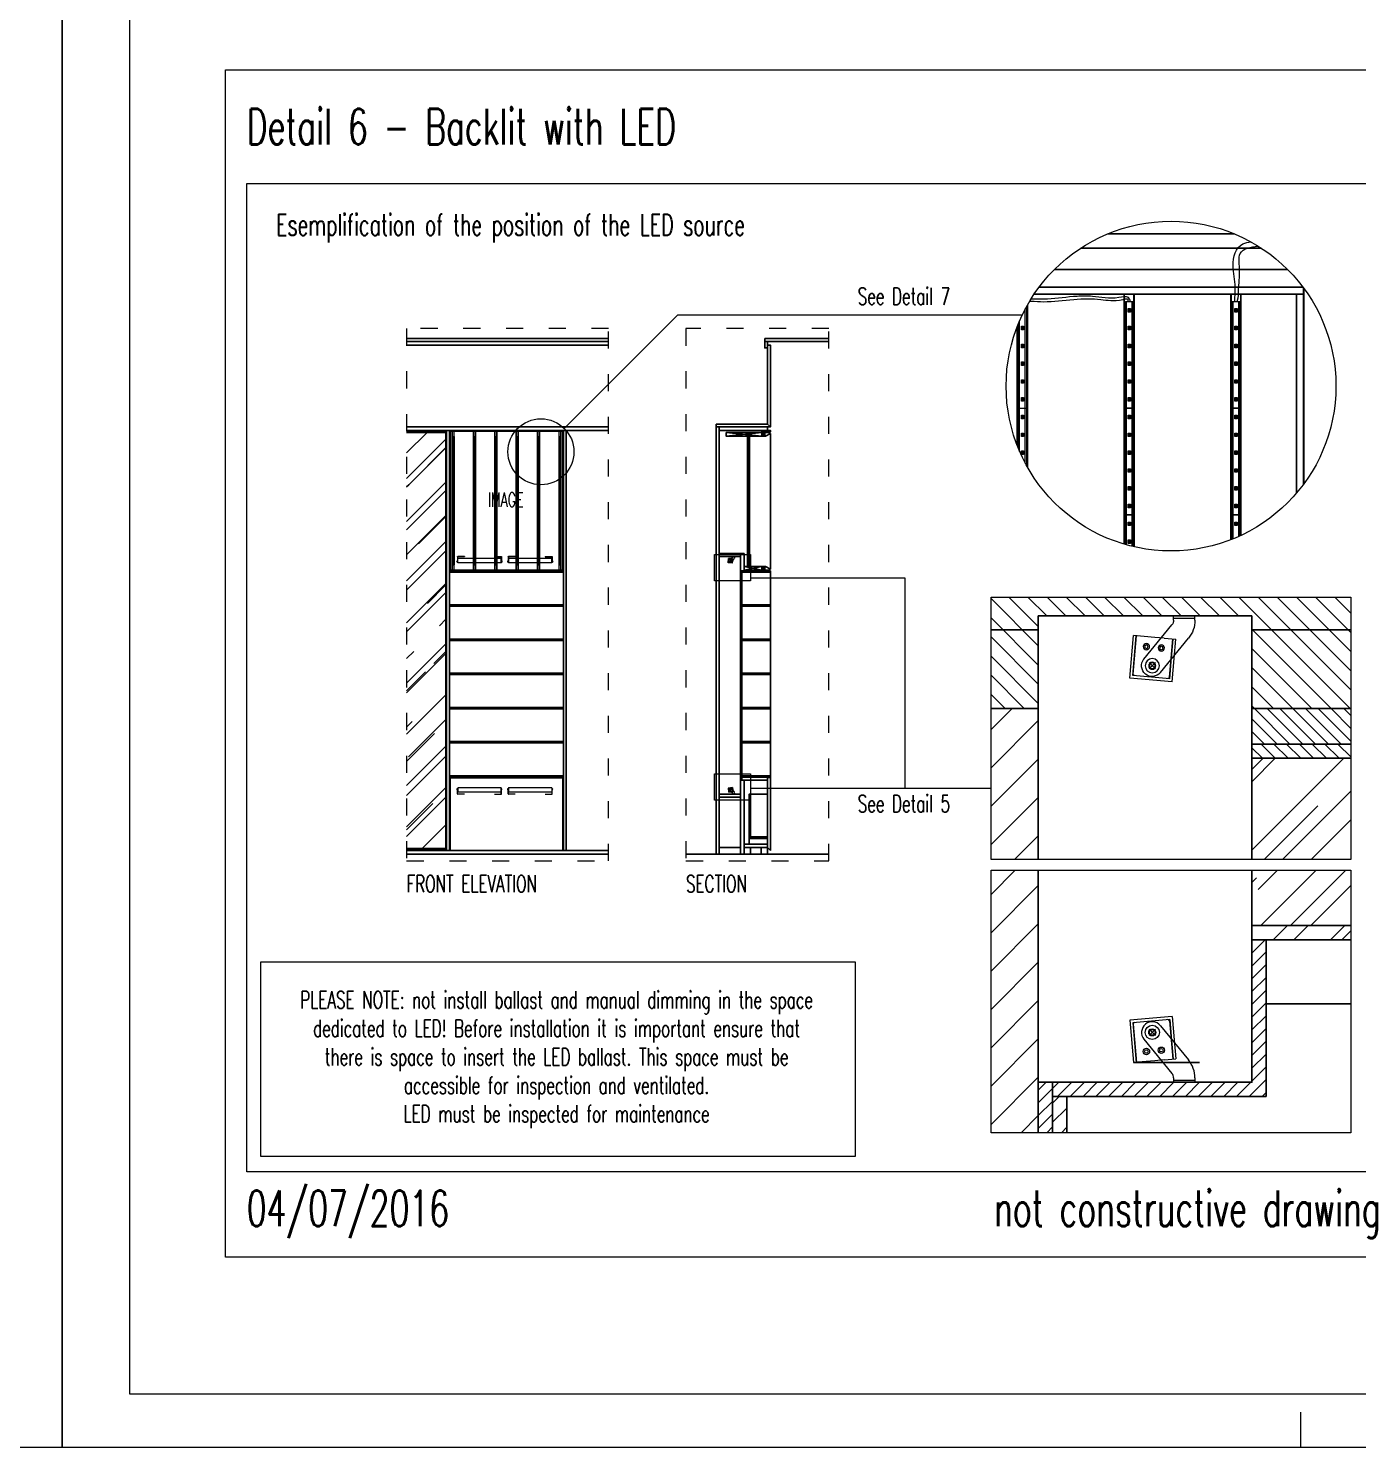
# Model space of a CAD drawing. Header units: millimetres. Extents: x 1734 to 22014, y 983 to 3953.
# Drawn here: x 13080 to 14014, y 983 to 1980 of the extents above; entities that cross this region are included whole.
import ezdxf

# ---------------------------------------------------------------- set-up
doc = ezdxf.new("R2010")
doc.units = ezdxf.units.MM
doc.linetypes.add('ACAD_ISO03W100', pattern=[30, 12, -18])
doc.linetypes.add('HIDDEN', pattern=[0.375, 0.25, -0.125])
for name, color, linetype in [('1', 7, 'Continuous'), ('LD_base', 144, 'Continuous'), ('LD_beam', 240, 'Continuous')]:
    doc.layers.add(name, color=color, linetype=linetype)
doc.layers.add('LD_light', color=240, linetype='Continuous', lineweight=5)
doc.layers.add('LD_text', color=7, linetype='Continuous', lineweight=9)
doc.styles.add('SIMPLEX', font='SIMPLEX.SHX', dxfattribs={"width": 0.65})

# ---------------------------------------------------------------- blocks, each defined once
blk = doc.blocks.new('a2')
at = {"layer": 'LD_text'}
blk.add_line((-615, -2100), (-615, -2075), dxfattribs=at)
for points in [[(-1485, -2100), (-1485, 0), (1485, 0), (1485, -2100)], [(-1437.5, -2062.5), (-1437.5, -37.5), (1437.5, -37.5), (1437.5, -2062.5)]]:
    blk.add_lwpolyline(points, close=True, dxfattribs=at)
blk = doc.blocks.new('linearesiriobracketside')
at = {"layer": 'LD_light'}
for p, q in [((1.5, 1), (-1.5, 1)), ((-1.5, 1), (-1.5, -2)), ((1.5, 1), (1.5, -0.651)), ((1.3, 0.8), (-1.3, 0.8)), ((-1.3, 0.8), (-1.3, -2)), ((-1.275, 0.7), (-1.275, -2)), ((1.275, 0.7), (1.275, -0.375)), ((1.3, 0.8), (1.3, -0.406)), ((0, -2), (-1.5, -2)), ((0.665, -2), (0, -2))]:
    blk.add_line(p, q, dxfattribs=at)
at = {"layer": 'LD_light', "color": 253}
for p, q in [((1.275, -0.375), (1.275, -2)), ((1.3, -0.406), (1.3, -2)), ((1.5, -0.651), (1.5, -2)), ((0.665, -2), (1.5, -2))]:
    blk.add_line(p, q, dxfattribs=at)
at = {"layer": 'LD_light'}
for radius in [0.225, 0.125]:
    blk.add_circle((-0.525, -1.3), radius, dxfattribs=at)
at = {"layer": 'LD_light', "color": 253}
for radius in [0.225, 0.125]:
    blk.add_circle((0.525, -1.3), radius, dxfattribs=at)
at = {"layer": 'LD_light'}
for centre, start, end in [((-1.175, 0.7), 90, 180), ((1.175, 0.7), 0, 90)]:
    blk.add_arc(centre, 0.1, start, end, dxfattribs=at)
blk = doc.blocks.new('brachetsiriobracketside')
at = {"layer": 'LD_light'}
for p, q in [((-2.831, 3.026), (-0.863, 0.616)), ((-1.669, 3.974), (0.299, 1.565)), ((-0.75, 0.3), (-0.75, 0)), ((-0.75, 0.15), (0.75, 0.15)), ((-0.75, 0), (0.75, 0)), ((0.75, 0.3), (0.75, 0))]:
    blk.add_line(p, q, dxfattribs=at)
at = {"layer": 'LD_light', "color": 253}
for p, q in [((-2.025, 3.725), (-2.475, 3.275)), ((-2.475, 3.725), (-2.025, 3.275))]:
    blk.add_line(p, q, dxfattribs=at)
at = {"layer": 'LD_light'}
for radius in [0.5, 0.25, 0.2]:
    blk.add_circle((-2.25, 3.5), radius, dxfattribs=at)
for centre, radius, start, end in [((-2.25, 3.5), 0.75, 39.24513, 219.24513), ((-1.25, 0.3), 2, 0, 39.24513), ((-1.25, 0.3), 0.5, 0, 39.24513)]:
    blk.add_arc(centre, radius, start, end, dxfattribs=at)
blk = doc.blocks.new('*U90')
at = {"layer": 'LD_light'}
for p, q in [((-0.74, 31), (-0.74, 128.5)), ((-0.65, 31), (-0.65, 128.5)), ((0.65, 31), (0.65, 128.5)), ((0.74, 31), (0.74, 128.5))]:
    blk.add_line(p, q, dxfattribs=at)
blk = doc.blocks.new('*U91')
at = {"layer": '1', "color": 0, "linetype": 'ByBlock', "lineweight": -2}
for p in [(0, 0), (15, 0), (30, 0), (45, 0), (60, 0), (75, 0)]:
    blk.add_blockref('*U90', p, dxfattribs=at)
blk = doc.blocks.new('modulo di protect')
at = {"layer": 'LD_light'}
h = blk.add_hatch(color=256, dxfattribs=at)
h.dxf.hatch_style = 1
h.paths.add_polyline_path([(-13.5, 0.15), (-14, 0.15), (-14, -0.15), (-13.5, -0.15)])
h = blk.add_hatch(color=256, dxfattribs=at)
h.dxf.hatch_style = 1
h.paths.add_polyline_path([(-11, 0.15), (-11.5, 0.15), (-11.5, -0.15), (-11, -0.15)])
h = blk.add_hatch(color=256, dxfattribs=at)
h.dxf.hatch_style = 1
h.paths.add_polyline_path([(-8.5, 0.15), (-9, 0.15), (-9, -0.15), (-8.5, -0.15)])
h = blk.add_hatch(color=256, dxfattribs=at)
h.dxf.hatch_style = 1
h.paths.add_polyline_path([(-6, 0.15), (-6.5, 0.15), (-6.5, -0.15), (-6, -0.15)])
h = blk.add_hatch(color=256, dxfattribs=at)
h.dxf.hatch_style = 1
h.paths.add_polyline_path([(-3.5, 0.15), (-4, 0.15), (-4, -0.15), (-3.5, -0.15)])
h = blk.add_hatch(color=256, dxfattribs=at)
h.dxf.hatch_style = 1
h.paths.add_polyline_path([(-1, 0.15), (-1.5, 0.15), (-1.5, -0.15), (-1, -0.15)])
for p, q in [((-15, 0.55), (0, 0.55)), ((-15, 0.55), (-15, -0.55)), ((-15, 0.4), (0, 0.4)), ((-15, -0.4), (0, -0.4))]:
    blk.add_line(p, q, dxfattribs=at)
for points in [[(-15, 0.55), (0, 0.55), (0, -0.55), (-15, -0.55)], [(-14, 0.15), (-13.5, 0.15), (-13.5, -0.15), (-14, -0.15)], [(-11.5, 0.15), (-11, 0.15), (-11, -0.15), (-11.5, -0.15)], [(-9, 0.15), (-8.5, 0.15), (-8.5, -0.15), (-9, -0.15)], [(-6.5, 0.15), (-6, 0.15), (-6, -0.15), (-6.5, -0.15)], [(-4, 0.15), (-3.5, 0.15), (-3.5, -0.15), (-4, -0.15)], [(-1.5, 0.15), (-1, 0.15), (-1, -0.15), (-1.5, -0.15)]]:
    blk.add_lwpolyline(points, close=True, dxfattribs=at)
blk = doc.blocks.new('*U92')
at = {"layer": 'LD_beam', "rotation": 90}
blk.add_blockref('modulo di protect', (0, 7.5), dxfattribs=at)
blk = doc.blocks.new('*U93')
at = {"layer": 'LD_light', "color": 0, "linetype": 'ByBlock', "lineweight": -2}
for p in [(0, 0), (15, 0), (30, 0), (45, 0), (60, 0), (75, 0), (0, -15), (15, -15), (30, -15), (45, -15), (60, -15), (75, -15), (0, -30), (15, -30), (30, -30), (45, -30), (60, -30), (75, -30), (0, -45), (15, -45), (30, -45), (45, -45), (60, -45), (75, -45), (0, -60), (15, -60), (30, -60), (45, -60), (60, -60), (75, -60), (0, -75), (15, -75), (30, -75), (45, -75), (60, -75), (75, -75)]:
    blk.add_blockref('*U92', p, dxfattribs=at)
blk = doc.blocks.new('siriobracket30side')
at = {"layer": 'LD_light'}
for p, q in [((-315.25, 31), (-315.25, 39)), ((-313.25, 39), (-315.25, 39)), ((-313.25, 31), (-315.25, 31)), ((-313.25, 3), (-313.25, 42.5)), ((-311.75, 42.5), (-313.25, 42.5)), ((-313.25, 31), (-313.25, 39)), ((-311.75, 2.821), (-311.75, 42.5)), ((-310.25, 40), (-311.75, 40)), ((-310.25, 30), (-311.75, 30)), ((-310.25, 45), (-310.25, 35)), ((-6.25, 45), (-310.25, 45)), ((-310.25, 35), (-310.25, 15)), ((-6.25, 15), (-310.25, 15)), ((-263.25, 1.5), (-310.25, 1.5)), ((-263.25, 0), (-263.25, 1.5)), ((-53.25, 0), (-53.25, 1.5)), ((-53.25, 1.5), (-6.25, 1.5)), ((-6.25, 45), (-6.25, 35)), ((-6.25, 45), (-6.25, 45)), ((-6.25, 40), (-4.75, 40)), ((-6.25, 35), (-6.25, 15)), ((-6.25, 30), (-4.75, 30)), ((-6.25, 15), (-6.25, 15)), ((-4.75, 2.821), (-4.75, 42.5)), ((-4.75, 42.5), (-3.25, 42.5)), ((-3.25, 3), (-3.25, 42.5)), ((-3.25, 39), (-1.25, 39)), ((-3.25, 31), (-3.25, 39)), ((-3.25, 31), (-1.25, 31)), ((-1.25, 31), (-1.25, 39)), ((-263.25, 0), (-310.25, 0)), ((-53.25, 0), (-6.25, 0))]:
    blk.add_line(p, q, dxfattribs=at)
for centre, radius, start, end in [((-309.475, 35), 7.025, 145.2919507, 214.7080493), ((-310.25, 3), 3, 180, 270), ((-310.25, 3), 1.5, 180, 270), ((-6.25, 3), 1.5, 270, 0), ((-6.25, 3), 3, 270, 0), ((-7.025, 35), 7.025, 325.2919507, 34.7080493)]:
    blk.add_arc(centre, radius, start, end, dxfattribs=at)

msp = doc.modelspace()

# ---------------------------------------------------------------- hatches: boundary and pattern name
at = {"layer": 'LD_base'}
h = msp.add_hatch(dxfattribs=at)
h.set_pattern_fill('AR-RROOF', color=151, angle=44.999971, style=0)
h.set_pattern_definition([(44.99997, (5497.898, -10890.015), (21.552644, 57.47363), [381, -50.8, 127, -25.4]), (44.99997, (5512.805, -10857.147), (-41.84799, 5.92699), [76.2, -8.382, 152.4, -19.05]), (44.99997, (5491.612, -10865.768), (81.361174, 105.428166), [203.2, -35.56, 101.6, -25.4])])
h.paths.add_polyline_path([(13345.622, 1695.806), (13345.622, 1403.406), (13373.233, 1403.406), (13373.233, 1695.807)])
h = msp.add_hatch(dxfattribs=at)
h.set_pattern_fill('ANSI31', color=253, scale=3, angle=90, style=0)
h.set_pattern_definition([(135, (15822.634, -56.472), (-6.735192, -6.735192), [])])
h.paths.add_polyline_path([(13756.096, 1580.082), (13756.096, 1501.839), (13789.281, 1501.839), (13789.281, 1566.854), (13939.276, 1566.854), (13939.276, 1501.839), (14008.874, 1501.839), (14008.874, 1580.082)])
h = msp.add_hatch(dxfattribs=at)
h.set_pattern_fill('ANSI31', color=253, scale=6)
h.set_pattern_definition([(45, (15822.634, -56.472), (-13.47038, 13.47038), [])])
h.paths.add_polyline_path([(13756.096, 1501.854), (13756.096, 1395.724), (13789.281, 1395.724), (13789.281, 1501.854)])
h = msp.add_hatch(dxfattribs=at)
h.set_pattern_fill('ANSI31', color=253, scale=2, angle=-90.000029, style=0)
h.set_pattern_definition([(314.99997, (15822.634, -56.4717), (4.49013, 4.490126), [])])
h.paths.add_polyline_path([(14008.874, 1476.851), (14008.874, 1501.854), (13939.276, 1501.854), (13939.276, 1476.854)])
h = msp.add_hatch(dxfattribs=at)
h.set_pattern_fill('ANSI31', color=253, scale=2, angle=-90.000029, style=0)
h.set_pattern_definition([(315, (14014.247, 1031.1126), (4.49013, 4.49013), [])])
h.paths.add_polyline_path([(14008.881, 1466.854), (14008.881, 1476.854), (13939.276, 1476.854), (13939.276, 1466.854)])
h = msp.add_hatch(dxfattribs=at)
h.set_pattern_fill('AR-RROOF', color=151, scale=2, angle=44.999971, style=0)
h.set_pattern_definition([(45, (14014.247, 1031.113), (43.105, 114.947), [762, -101.6, 254, -50.8]), (45, (14044.06, 1096.85), (-83.696, 11.854), [152.4, -16.764, 304.8, -38.1]), (45, (14001.675, 1079.606), (162.7223, 210.8563), [406.4, -71.12, 203.2, -50.8])])
h.paths.add_polyline_path([(14008.874, 1395.724), (14008.874, 1466.852), (13939.276, 1466.854), (13939.276, 1395.724)])
h = msp.add_hatch(dxfattribs=at)
h.set_pattern_fill('ANSI31', color=253, scale=6)
h.set_pattern_definition([(45, (15822.634, 2440.983), (-13.47038, 13.47038), [])])
h.paths.add_polyline_path([(13756.096, 1203.869), (13789.281, 1203.869), (13789.281, 1388.226), (13756.096, 1388.226)])
h = msp.add_hatch(dxfattribs=at)
h.set_pattern_fill('AR-RROOF', color=151, scale=2, angle=44.999971, style=0)
h.set_pattern_definition([(45, (14014.247, 1095.453), (43.105, 114.947), [762, -101.6, 254, -50.8]), (45, (14044.06, 1161.19), (-83.696, 11.854), [152.4, -16.764, 304.8, -38.1]), (45, (14001.675, 1143.946), (162.7223, 210.8563), [406.4, -71.12, 203.2, -50.8])])
h.paths.add_polyline_path([(14008.874, 1349.294), (14008.874, 1388.226), (13939.276, 1388.226), (13939.276, 1349.294)])
h = msp.add_hatch(dxfattribs=at)
h.set_pattern_fill('AR-RROOF', color=151, scale=2, angle=44.999971, style=0)
h.set_pattern_definition([(44.99997, (48554.764, -36563.28), (43.105287, 114.947257), [762, -101.6, 254, -50.8]), (44.99997, (48584.58, -36497.54), (-83.69598, 11.85398), [152.4, -16.764, 304.8, -38.1]), (44.99997, (48542.19, -36514.785), (162.722347, 210.856332), [406.4, -71.12, 203.2, -50.8])])
h.paths.add_polyline_path([(14008.874, 1339.294), (14008.874, 1349.294), (13939.269, 1349.294), (13939.269, 1339.294)])
h = msp.add_hatch(dxfattribs=at)
h.set_pattern_fill('ANSI31', color=253, scale=2)
h.set_pattern_definition([(45, (15822.634, 2440.9835), (-4.490128, 4.490128), [])])
h.paths.add_polyline_path([(13949.269, 1339.294), (13949.269, 1229.295), (13799.276, 1229.295), (13799.276, 1239.295), (13939.269, 1239.295), (13939.269, 1339.294)])
h.paths.add_polyline_path([(13789.276, 1203.869), (13799.276, 1203.869), (13799.276, 1239.295), (13789.276, 1239.295)])
h = msp.add_hatch(dxfattribs=at)
h.set_pattern_fill('ANSI31', color=253, scale=3, angle=-0.000029, style=0)
h.set_pattern_definition([(44.99997, (46599.8965, -9861.266), (-6.7351887, 6.7351955), [])])
h.paths.add_polyline_path([(13799.276, 1203.869), (13809.276, 1203.869), (13809.276, 1229.295), (13799.276, 1229.295), (13799.276, 1239.295)])
at = {"layer": 'LD_light'}
h = msp.add_hatch(color=256, dxfattribs=at)
h.dxf.hatch_style = 1
h.paths.add_polyline_path([(13777.4, 1770.267), (13777.4, 1767.767), (13778.9, 1767.767), (13778.9, 1770.267)])
h = msp.add_hatch(color=256, dxfattribs=at)
h.dxf.hatch_style = 1
h.paths.add_polyline_path([(13777.4, 1757.767), (13777.4, 1755.267), (13778.9, 1755.267), (13778.9, 1757.767)])
h = msp.add_hatch(color=256, dxfattribs=at)
h.dxf.hatch_style = 1
h.paths.add_polyline_path([(13777.4, 1745.267), (13777.4, 1742.767), (13778.9, 1742.767), (13778.9, 1745.267)])
h = msp.add_hatch(color=256, dxfattribs=at)
h.dxf.hatch_style = 1
h.paths.add_polyline_path([(13777.4, 1732.767), (13777.4, 1730.267), (13778.9, 1730.267), (13778.9, 1732.767)])
h = msp.add_hatch(color=256, dxfattribs=at)
h.dxf.hatch_style = 1
h.paths.add_polyline_path([(13777.4, 1720.267), (13777.4, 1717.767), (13778.9, 1717.767), (13778.9, 1720.267)])
h = msp.add_hatch(color=256, dxfattribs=at)
h.dxf.hatch_style = 1
h.paths.add_polyline_path([(13777.4, 1707.767), (13777.4, 1705.267), (13778.9, 1705.267), (13778.9, 1707.767)])
h = msp.add_hatch(color=256, dxfattribs=at)
h.dxf.hatch_style = 1
h.paths.add_polyline_path([(13777.4, 1695.267), (13777.4, 1692.767), (13778.9, 1692.767), (13778.9, 1695.267)])
h = msp.add_hatch(color=256, dxfattribs=at)
h.dxf.hatch_style = 1
h.paths.add_polyline_path([(13777.4, 1682.767), (13777.4, 1680.267), (13778.9, 1680.267), (13778.9, 1682.767)])
h = msp.add_hatch(color=256, dxfattribs=at)
h.dxf.hatch_style = 1
h.paths.add_polyline_path([(13852.4, 1632.767), (13852.4, 1630.267), (13853.9, 1630.267), (13853.9, 1632.767)])
h = msp.add_hatch(color=256, dxfattribs=at)
h.dxf.hatch_style = 1
h.paths.add_polyline_path([(13927.4, 1632.767), (13927.4, 1630.267), (13928.9, 1630.267), (13928.9, 1632.767)])
h = msp.add_hatch(color=256, dxfattribs=at)
h.dxf.hatch_style = 1
h.paths.add_polyline_path([(13852.4, 1620.267), (13852.4, 1617.767), (13853.9, 1617.767), (13853.9, 1620.267)])

# ---------------------------------------------------------------- linework, layer by layer
at = {"layer": 'LD_base'}
for p, q in [((13838.123, 1835.264), (13926.847, 1835.264)), ((13819.18, 1825.264), (13945.79, 1825.264)), ((13800.682, 1810.264), (13964.288, 1810.264)), ((13975.647, 1797.082), (13975.647, 1659.495)), ((13345.622, 1761.606), (13487.426, 1761.606)), ((13487.426, 1759.606, 0), (13345.622, 1759.606, 0)), ((13487.426, 1757.106, 0), (13345.622, 1757.106, 0)), ((13597.104, 1759.607, 0), (13597.104, 1761.608, 0)), ((13597.104, 1761.606), (13642.191, 1761.606)), ((13597.104, 1759.606), (13642.191, 1759.606)), ((13487.426, 1699.606, 0), (13345.622, 1699.606, 0)), ((13487.426, 1697.106, 0), (13345.622, 1697.106, 0)), ((13599.104, 1701.606, 0), (13563.104, 1701.606, 0)), ((13563.104, 1699.605, 0), (13563.104, 1701.57, -0.001)), ((13601.104, 1699.606), (13563.104, 1699.606, 0)), ((13570.104, 1693.105, 0), (13595.104, 1695.605, 0)), ((13570.104, 1695.605, 0), (13595.104, 1693.105, 0)), ((13595.104, 1693.105, 0), (13597.104, 1695.605, 0)), ((13595.104, 1695.605, 0), (13597.104, 1693.105, 0)), ((13601.104, 1695.605, 0), (13595.104, 1695.605, 0)), ((13455.734, 1598.605, 0), (13455.734, 1597.605, 0)), ((13582.602, 1601.606, 0), (13595.103, 1599.106, 0)), ((13582.602, 1599.106, 0), (13595.103, 1601.606, 0)), ((13595.103, 1601.606, 0), (13597.103, 1599.106, 0)), ((13595.103, 1599.106, 0), (13597.103, 1601.606, 0)), ((13601.103, 1599.106, 0), (13595.103, 1599.106, 0)), ((13601.103, 1597.606, 0), (13601.104, 1454.605, 0)), ((13939.276, 1566.854), (13789.281, 1566.854)), ((13789.281, 1566.854), (13789.281, 1395.724)), ((13580.104, 1451.605, 0), (13599.104, 1451.605, 0)), ((13582.604, 1406.605, 0), (13582.604, 1399.605, 0)), ((13487.426, 1402.106), (13345.622, 1402.106)), ((13487.426, 1399.606), (13345.622, 1399.606)), ((13642.191, 1399.606), (13541.83, 1399.606)), ((13949.269, 1294.294), (14008.874, 1294.294))]:
    msp.add_line(p, q, dxfattribs=at)
at = {"layer": 'LD_base', "color": 253}
msp.add_line((13856.076, 1253.063), (13902.382, 1253.063), dxfattribs=at)
at = {"layer": 'LD_base'}
for points in [[(13975.647, 1797.082), (13975.647, 1792.769), (13786.287, 1792.769)], [(13789.834, 1797.769), (13975.136, 1797.769)], [(13975.581, 1659.406), (13975.58, 1797.172)], [(13970.647, 1653.194), (13970.647, 1792.769), (13975.647, 1792.769), (13975.647, 1659.495)], [(13599.104, 1759.607), (13597.104, 1759.607), (13597.104, 1755.107), (13599.104, 1755.107)], [(13599.104, 1757.107), (13601.104, 1757.107), (13601.104, 1699.606), (13599.104, 1701.606), (13599.104, 1759.607)], [(13599.105, 1759.607), (13599.105, 1757.107)], [(13601.104, 1597.606), (13581.103, 1597.606), (13581.103, 1598.606)], [(13601.103, 1598.606), (13601.103, 1597.606)], [(13939.276, 1395.724), (13939.276, 1566.854)], [(13789.281, 1557.144), (13756.096, 1557.144)], [(14008.874, 1557.143), (13939.276, 1557.143)], [(13789.281, 1501.854), (13756.096, 1501.854)], [(13939.276, 1501.854), (14008.874, 1501.851)], [(14008.874, 1466.852), (13939.276, 1466.854), (13939.276, 1501.854)], [(13939.276, 1501.839), (14008.874, 1501.839)], [(13939.276, 1476.854), (14008.874, 1476.852)], [(14008.874, 1476.851), (13939.276, 1476.854)], [(13789.281, 1203.869), (13789.281, 1388.226)], [(13939.269, 1349.297), (13939.276, 1349.297), (13939.276, 1388.226)], [(14008.874, 1349.294), (13939.269, 1349.294), (13939.269, 1388.226)], [(13939.269, 1349.294), (13939.269, 1339.294), (14008.874, 1339.294)], [(13949.269, 1339.294), (13949.269, 1229.295), (13799.276, 1229.295), (13799.276, 1239.295), (13939.269, 1239.295), (13939.269, 1339.294), (13949.269, 1339.294)], [(13789.276, 1203.869), (13789.276, 1239.295), (13799.276, 1239.295), (13799.276, 1203.869)], [(13799.276, 1203.869), (13799.276, 1229.295), (13809.276, 1229.295), (13809.276, 1203.869)]]:
    msp.add_lwpolyline(points, dxfattribs=at)
at = {"layer": 'LD_base', "elevation": 0}
for points in [[(13373.733, 1697.105), (13345.622, 1697.105)], [(13345.622, 1696.305), (13373.733, 1696.305)], [(13345.622, 1695.806), (13373.233, 1695.807), (13373.233, 1403.406), (13345.622, 1403.406)], [(13375.733, 1697.107), (13373.733, 1697.107), (13373.733, 1402.106), (13375.733, 1402.106), (13375.733, 1697.107)], [(13375.733, 1697.107), (13455.733, 1697.105)], [(13455.733, 1696.605), (13375.733, 1696.607)], [(13597.104, 1693.105), (13597.104, 1695.605)], [(13601.104, 1695.105), (13597.604, 1693.105)], [(13595.104, 1693.105), (13597.604, 1693.105)], [(13582.604, 1598.606), (13582.603, 1610.606), (13580.103, 1610.606), (13580.104, 1598.606)], [(13375.734, 1598.606), (13455.734, 1598.605)], [(13375.734, 1598.606), (13455.734, 1598.605)], [(13455.734, 1597.605), (13375.734, 1597.606), (13375.734, 1598.606)], [(13455.734, 1597.605), (13375.734, 1597.606)], [(13601.104, 1598.606), (13580.103, 1598.606), (13580.104, 1451.605)], [(13581.104, 1451.605), (13581.103, 1598.606)], [(13581.104, 1597.606), (13581.104, 1598.606)], [(13595.103, 1601.606), (13597.603, 1601.606)], [(13597.103, 1601.606), (13597.103, 1599.106)], [(13597.603, 1601.606), (13601.103, 1599.606)], [(13601.104, 1598.606), (13601.104, 1597.606)], [(13375.733, 1574.606), (13455.733, 1574.604)], [(13375.733, 1574.606), (13455.733, 1574.605)], [(13455.733, 1573.604), (13375.733, 1573.606), (13375.733, 1574.606)], [(13455.733, 1573.605), (13375.733, 1573.606)], [(13375.733, 1502.606), (13455.733, 1502.604), (13455.733, 1501.604), (13375.733, 1501.606)], [(13375.733, 1478.606), (13455.733, 1478.604), (13455.733, 1477.604), (13375.733, 1477.606)], [(13375.733, 1454.606), (13455.733, 1454.605)], [(13455.733, 1453.611), (13375.733, 1453.606)], [(13587.104, 1399.605), (13580.104, 1399.605), (13580.104, 1451.605)], [(13581.104, 1453.605), (13601.104, 1453.605), (13601.104, 1454.605), (13581.104, 1454.605)], [(13581.104, 1451.605), (13581.104, 1454.605)], [(13581.104, 1453.605), (13599.104, 1453.605), (13599.104, 1451.605)], [(13582.604, 1451.605), (13582.604, 1399.605)], [(13601.104, 1402.106), (13599.104, 1404.105), (13599.104, 1453.406), (13601.104, 1453.405), (13601.104, 1402.105)], [(13599.104, 1441.605), (13586.104, 1441.605), (13586.104, 1411.605), (13587.104, 1411.605), (13587.104, 1441.605)], [(13582.604, 1404.105), (13599.104, 1404.105), (13599.104, 1406.605), (13582.604, 1406.605)], [(13586.104, 1410.605), (13599.104, 1410.605), (13599.104, 1411.605), (13586.104, 1411.605)], [(13586.104, 1410.605), (13599.104, 1410.605), (13599.104, 1406.605), (13586.104, 1406.605), (13586.104, 1411.605)], [(13373.733, 1402.906), (13345.622, 1402.906)], [(13345.622, 1402.106), (13373.733, 1402.106)], [(13565.104, 1399.605), (13580.104, 1399.605), (13580.104, 1404.105), (13565.104, 1404.105)], [(13587.104, 1399.605), (13587.104, 1404.105), (13582.604, 1404.105)]]:
    msp.add_lwpolyline(points, dxfattribs=at)
for points in [[(13455.233, 1696.605), (13376.233, 1696.607), (13376.233, 1599.107), (13455.233, 1599.105)], [(13455.733, 1402.105), (13457.733, 1402.105), (13457.733, 1697.105), (13455.733, 1697.105)], [(13565.104, 1399.605), (13563.104, 1399.605), (13563.104, 1699.605), (13565.104, 1699.605)], [(13565.104, 1697.105), (13599.104, 1697.105), (13599.104, 1699.606), (13565.104, 1699.605)], [(13570.104, 1695.605), (13595.104, 1695.605), (13595.104, 1693.105), (13570.104, 1693.105)], [(13595.104, 1696.105), (13601.104, 1696.105), (13601.104, 1697.105), (13595.104, 1697.105)], [(13586.104, 1693.105), (13585.104, 1693.105), (13585.104, 1601.606), (13586.104, 1601.606)], [(13565.104, 1608.606), (13580.103, 1608.606), (13580.103, 1610.606), (13565.104, 1610.606)], [(13582.602, 1599.106), (13595.103, 1599.106), (13595.103, 1601.606), (13582.602, 1601.606)], [(13455.734, 1574.605), (13375.734, 1574.606), (13375.733, 1453.606), (13455.733, 1453.604)], [(13601.104, 1573.606), (13581.104, 1573.606), (13581.104, 1574.606), (13601.104, 1574.606)], [(13455.733, 1549.604), (13375.734, 1549.606), (13375.734, 1550.606), (13455.733, 1550.604)], [(13455.733, 1525.604), (13375.734, 1525.606), (13375.734, 1526.606), (13455.733, 1526.604)], [(13601.104, 1525.606), (13581.104, 1525.606), (13581.104, 1526.606), (13601.104, 1526.606)], [(13601.104, 1477.606), (13581.104, 1477.606), (13581.104, 1478.606), (13601.104, 1478.606)], [(13376.233, 1402.106), (13455.233, 1402.104), (13455.233, 1453.111), (13376.233, 1453.112)], [(13565.104, 1439.605), (13580.104, 1439.605), (13580.104, 1441.605), (13565.104, 1441.605)], [(13594.604, 1399.605), (13599.104, 1399.605), (13599.104, 1404.105), (13594.604, 1404.105)]]:
    msp.add_lwpolyline(points, close=True, dxfattribs=at)
at = {"layer": 'LD_base', "linetype": 'HIDDEN', "elevation": 0}
msp.add_lwpolyline([(13601.104, 1695.105), (13601.103, 1599.606)], dxfattribs=at)
at = {"layer": 'LD_base'}
for points in [[(13601.104, 1549.606), (13581.104, 1549.606), (13581.104, 1550.606), (13601.104, 1550.606)], [(13601.104, 1501.606), (13581.104, 1501.606), (13581.104, 1502.606), (13601.104, 1502.606)]]:
    msp.add_lwpolyline(points, close=True, dxfattribs=at)
at = {"layer": 'LD_light'}
for p, q in [((13781.395, 1671.785), (13781.395, 1784.792)), ((13781.825, 1671.023), (13781.825, 1785.554)), ((13849.475, 1617.283), (13849.475, 1792.768)), ((13849.905, 1617.157), (13849.905, 1792.768)), ((13856.395, 1615.456), (13856.395, 1792.768)), ((13856.825, 1615.358), (13856.825, 1792.768)), ((13924.475, 1620.36), (13924.475, 1792.768)), ((13924.905, 1620.528), (13924.905, 1792.768)), ((13931.395, 1623.315), (13931.395, 1792.768)), ((13931.825, 1623.516), (13931.825, 1792.768)), ((13780.15, 1674.073), (13780.15, 1782.504)), ((13780.9, 1783.896), (13780.9, 1672.68)), ((13774.475, 1686.508), (13774.475, 1770.069)), ((13774.905, 1685.414), (13774.905, 1771.163)), ((13775.4, 1684.191), (13775.4, 1772.386)), ((13776.15, 1682.412), (13776.15, 1774.165)), ((13851.15, 1616.799), (13851.15, 1637.767)), ((13855.15, 1615.752), (13855.15, 1637.767)), ((13926.15, 1621.027), (13926.15, 1637.767)), ((13930.15, 1622.743), (13930.15, 1637.767))]:
    msp.add_line(p, q, dxfattribs=at)
for points in [[(13777.4, 1767.767), (13777.4, 1770.267), (13778.9, 1770.267), (13778.9, 1767.767)], [(13777.4, 1755.267), (13777.4, 1757.767), (13778.9, 1757.767), (13778.9, 1755.267)], [(13777.4, 1742.767), (13777.4, 1745.267), (13778.9, 1745.267), (13778.9, 1742.767)], [(13777.4, 1730.267), (13777.4, 1732.767), (13778.9, 1732.767), (13778.9, 1730.267)], [(13777.4, 1717.767), (13777.4, 1720.267), (13778.9, 1720.267), (13778.9, 1717.767)], [(13777.4, 1705.267), (13777.4, 1707.767), (13778.9, 1707.767), (13778.9, 1705.267)], [(13777.4, 1692.767), (13777.4, 1695.267), (13778.9, 1695.267), (13778.9, 1692.767)], [(13777.4, 1680.267), (13777.4, 1682.767), (13778.9, 1682.767), (13778.9, 1680.267)], [(13852.4, 1630.267), (13852.4, 1632.767), (13853.9, 1632.767), (13853.9, 1630.267)], [(13927.4, 1630.267), (13927.4, 1632.767), (13928.9, 1632.767), (13928.9, 1630.267)], [(13852.4, 1617.767), (13852.4, 1620.267), (13853.9, 1620.267), (13853.9, 1617.767)]]:
    msp.add_lwpolyline(points, close=True, dxfattribs=at)
for points in [[(13775.4, 1712.767), (13780.9, 1712.767)], [(13850.4, 1617.013), (13850.4, 1637.767), (13855.9, 1637.767), (13855.9, 1615.572)], [(13925.4, 1620.724), (13925.4, 1637.767), (13930.9, 1637.767), (13930.9, 1623.085)]]:
    msp.add_lwpolyline(points, dxfattribs=at)
at = {"layer": 'LD_light', "elevation": 0}
msp.add_lwpolyline([(13586.104, 1693.105), (13586.404, 1693.105), (13586.404, 1601.606), (13586.104, 1601.606)], close=True, dxfattribs=at)
at = {"layer": 'LD_light'}
for points, knots in [([(13927.235, 1787.767), (13927.581, 1795.638), (13927.598, 1801.823), (13924.657, 1814.104), (13928.412, 1827.567), (13936.536, 1829.333), (13938.668, 1829.556)], [0, 0, 0, 0, 6.9900751, 39.4487393, 80.9071984, 93.9479068, 93.9479068, 93.9479068, 93.9479068]), ([(13929.017, 1787.767), (13929.964, 1791.608), (13929.422, 1794.963), (13931.562, 1810.264), (13928.353, 1823.734), (13938.14, 1826.281), (13943.648, 1826.628)], [0, 0, 0, 0, 11.0262375, 32.0802082, 57.7123708, 87.3835233, 87.3835233, 87.3835233, 87.3835233]), ([(13852.334, 1787.767), (13852.385, 1788.217), (13852.593, 1790.049), (13842.84, 1787.103), (13832.9, 1789.736), (13813.068, 1789.328), (13797.176, 1786.897), (13787.196, 1787.56), (13784.304, 1787.772), (13784.303, 1787.772), (13784.303, 1787.772), (13784.303, 1787.772), (13783.925, 1787.8), (13783.547, 1787.828), (13783.17, 1787.856)], [0, 0, 0, 0, 2.396751, 9.7441706, 40.7965283, 78.7579909, 121.2760748, 138.6077525, 138.6077525, 138.6077525, 138.6085847, 138.6085847, 138.6085847, 140.8723181, 140.8723181, 140.8723181, 140.8723181]), ([(13854.067, 1787.767), (13853.643, 1788.794), (13852.297, 1792.057), (13840.876, 1788.543), (13830.096, 1791.75), (13813.038, 1791.415), (13798.82, 1789.232), (13787.98, 1789.249), (13784.064, 1789.323)], [0, 0, 0, 0, 6.0946273, 19.3663899, 56.7331541, 78.2630383, 119.8394218, 143.2906146, 143.2906146, 143.2906146, 143.2906146])]:
    msp.add_open_spline(points, degree=3, knots=knots, dxfattribs=at)
at = {"layer": 'LD_text'}
for p, q in [((13456.351, 1698.519, 0), (13536.1, 1778.268, 0)), ((13536.1, 1778.268, 0), (13778.016, 1778.268)), ((13587.063, 1593.599, 0), (13695.44, 1593.599, 0)), ((13695.44, 1593.599, 0), (13695.44, 1445.526, 0)), ((13756.096, 1445.526), (13587.063, 1445.526, 0))]:
    msp.add_line(p, q, dxfattribs=at)
for points in [[(13218.32, 1950.548), (14044.809, 1950.548), (14044.809, 1116.52), (13218.32, 1116.52)], [(13233.32, 1870.548), (14029.809, 1870.548), (14029.809, 1176.469), (13233.32, 1176.469)], [(14008.874, 1395.724), (13756.096, 1395.724), (13756.096, 1580.082), (14008.874, 1580.082)], [(14008.874, 1203.869), (13756.096, 1203.869), (13756.096, 1388.226), (14008.874, 1388.226)], [(13243.173, 1323.947), (13660.671, 1323.947), (13660.671, 1187.045), (13243.173, 1187.045)]]:
    msp.add_lwpolyline(points, close=True, dxfattribs=at)
at = {"layer": 'LD_text', "linetype": 'ACAD_ISO03W100'}
for points in [[(13487.426, 1768.684), (13345.622, 1768.684), (13345.622, 1394.715), (13487.426, 1394.715)], [(13642.191, 1768.684), (13541.83, 1768.684), (13541.83, 1394.715), (13642.191, 1394.715)]]:
    msp.add_lwpolyline(points, close=True, dxfattribs=at)
at = {"layer": 'LD_text', "elevation": 0}
for points in [[(13587.063, 1591.493), (13561.785, 1591.493), (13561.785, 1609.929), (13587.063, 1609.929)], [(13587.063, 1437.48), (13561.785, 1437.48), (13561.785, 1455.916), (13587.063, 1455.916)]]:
    msp.add_lwpolyline(points, close=True, dxfattribs=at)
at = {"layer": 'LD_text'}
for centre, radius in [((13882.485, 1728.288), 115.809), ((13439.973, 1682.141, 0), 23.162)]:
    msp.add_circle(centre, radius, dxfattribs=at)

# ---------------------------------------------------------------- block references
at = {"layer": '1'}
msp.add_blockref('*U91', (13378.388, 1568.107, 0), dxfattribs=at)
at = {"layer": 'LD_beam', "xscale": 5.000000000000001, "yscale": 5.000000000000001, "zscale": 5.000000000000001, "rotation": 90}
for p in [(13853.15, 1787.767), (13928.15, 1787.767), (13853.15, 1712.767), (13928.15, 1712.767)]:
    msp.add_blockref('modulo di protect', p, dxfattribs=at)
at = {"layer": 'LD_light'}
for name, p in [('*U93', (13378.388, 1685.28, 0)), ('brachetsiriobracketside', (13575.354, 1441.605, 0))]:
    msp.add_blockref(name, p, dxfattribs=at)
for name, p, xscale, yscale, zscale, rotation in [('siriobracket30side', (13412.576, 1608.606, 0), -0.1, 0.1, 0.1, 180), ('siriobracket30side', (13448.28, 1608.606, 0), -0.1, 0.1, 0.1, 180), ('brachetsiriobracketside', (13891.776, 1566.854), -10, 10, 10, 180), ('linearesiriobracketside', (13869.276, 1531.854), -10.00000000000001, 10, 10, 174.9999999999999), ('linearesiriobracketside', (13869.276, 1274.295), 10, 10, 10, 4.999999999999979)]:
    msp.add_blockref(name, p, dxfattribs=dict(at, xscale=xscale, yscale=yscale, zscale=zscale, rotation=rotation))
at = {"layer": 'LD_light', "xscale": -1}
for name, p, rotation in [('linearesiriobracketside', (13573.104, 1605.106, 0), 174.9999999999999), ('brachetsiriobracketside', (13575.354, 1608.606, 0), 180)]:
    msp.add_blockref(name, p, dxfattribs=dict(at, rotation=rotation))
at = {"layer": 'LD_light'}
for name, p, xscale, yscale, zscale in [('siriobracket30side', (13412.576, 1441.605, 0), 0.1, 0.1, 0.1), ('siriobracket30side', (13448.28, 1441.605, 0), 0.1, 0.1, 0.1), ('brachetsiriobracketside', (13891.776, 1239.295), 10, 10, 10)]:
    msp.add_blockref(name, p, dxfattribs=dict(at, xscale=xscale, yscale=yscale, zscale=zscale))
at = {"layer": 'LD_light', "rotation": 4.999999999999978}
msp.add_blockref('linearesiriobracketside', (13573.104, 1445.105, 0), dxfattribs=at)
at = {"layer": 'LD_text'}
for p in [(11618.729, 3082.667), (14588.729, 3082.667)]:
    msp.add_blockref('a2', p, dxfattribs=at)

# ---------------------------------------------------------------- texts
at = {"layer": 'LD_base', "insert": (13415.228, 1648.463), "char_height": 10, "attachment_point": 5, "style": 'SIMPLEX'}
msp.add_mtext('IMAGE', dxfattribs=at)
at = {"layer": 'LD_text', "style": 'SIMPLEX'}
for s, insert, char_height, width, attachment_point in [('Detail 6 - Backlit with LED', (13233.32, 1910.548), 25, 1334.32946, 4), ('Esemplification of the position of the LED source', (13253.986, 1849.099), 15, 448.57348, 1), ('PLEASE NOTE: not install ballast and manual dimming in the space dedicated to LED! Before installation it is important ensure that there is space to insert the LED ballast. This space must be accessible for inspection and ventilated.\\PLED must be inspected for maintenance', (13450.979, 1255.175), 12, 393.81268, 5), ('{\\C7;04/07/2016}', (13233.32, 1146.52), 25, 426.04326, 4), ('{\\C7;not constructive drawing}', (14029.809, 1146.511), 25, 426.04326, 6)]:
    msp.add_mtext(s, dxfattribs=dict(at, insert=insert, char_height=char_height, width=width, attachment_point=attachment_point))
at = {"layer": 'LD_text', "color": 7, "char_height": 12, "width": 134.51498, "attachment_point": 1, "style": 'SIMPLEX'}
for s, insert in [('See Detail 7', (13662.486, 1797.388)), ('See Detail 5', (13662.486, 1440.997)), ('FRONT ELEVATION', (13345.622, 1384.715)), ('SECTION', (13541.83, 1384.715))]:
    msp.add_mtext(s, dxfattribs=dict(at, insert=insert))

doc.saveas('drawing.dxf')
